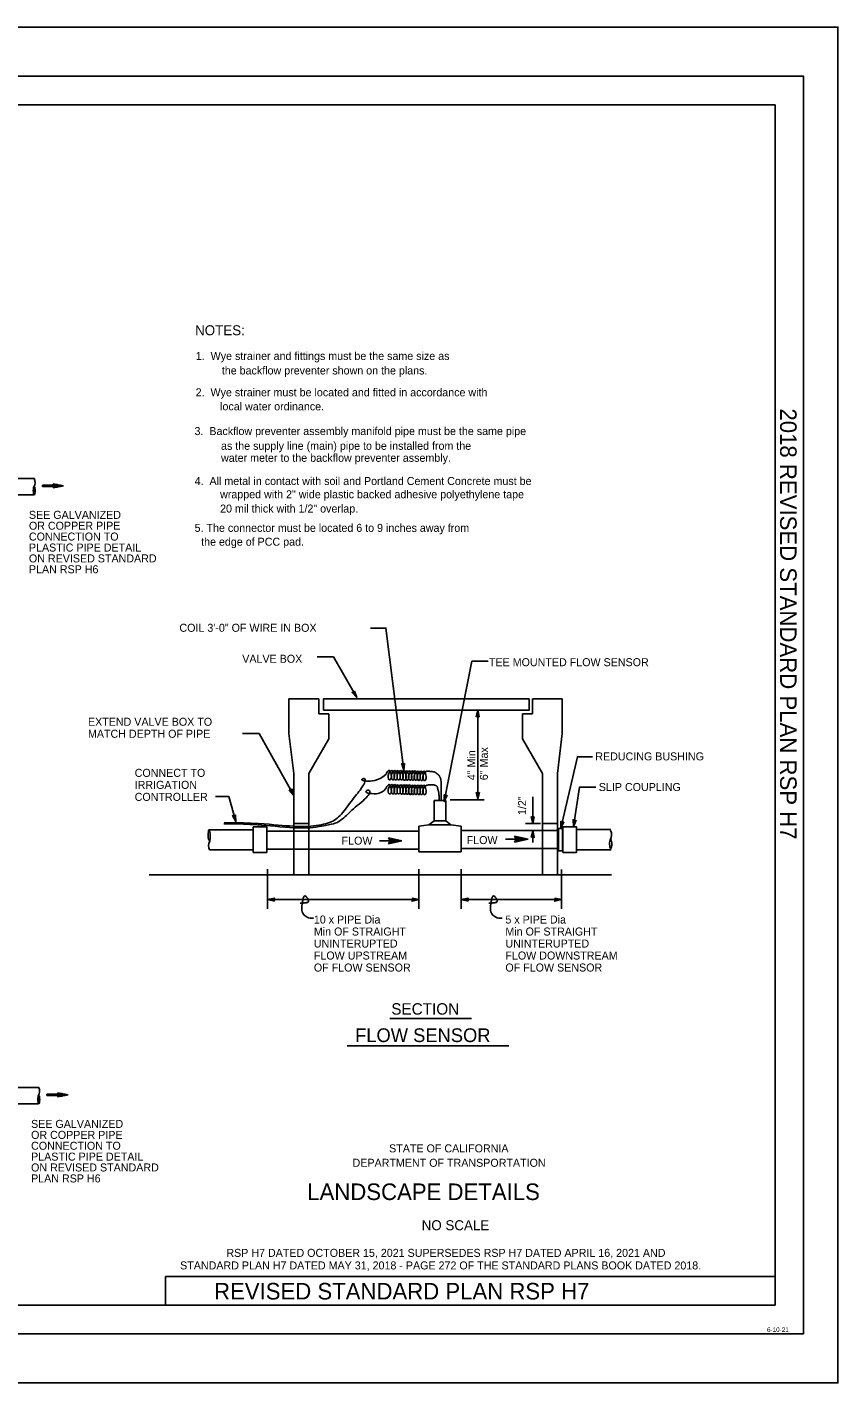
# Model space of a CAD drawing. Extents: x -893 to 867, y -474 to 712.
# Drawn here: x 157 to 867, y -474 to 712 of the extents above; entities that cross this region are included whole.
import ezdxf

# ---------------------------------------------------------------- set-up
doc = ezdxf.new("R2010")
doc.units = 0
for name, color, linetype in [('10 Sheet Format', 7, 'Continuous'), ('56 Stage 3 Anno', 7, 'Continuous'), ('57 Undefined', 7, 'Continuous'), ('60 Nongeo Data', 7, 'Continuous')]:
    doc.layers.add(name, color=color, linetype=linetype)

msp = doc.modelspace()

# ---------------------------------------------------------------- linework, layer by layer
at = {"layer": '10 Sheet Format'}
for p, q in [((-863.5, 669), (836.5, 669)), ((836.5, 669), (836.5, -431)), ((-813.5, 644), (811.5, 644)), ((811.5, -406), (811.5, 644)), ((277.7, -381), (811.5, -381)), ((277.7, -405.9), (277.7, -381)), ((-813.5, -406), (811.5, -406)), ((-863.5, -431), (836.5, -431)), ((836.6, -431), (836.6, -431))]:
    msp.add_line(p, q, dxfattribs=at)
for points in [[(-893.5, -474), (866.5, -474), (866.5, 712), (-893.5, 712)], [(-863.5, -431), (836.5, -431), (836.5, 669), (-863.5, 669)]]:
    msp.add_lwpolyline(points, close=True, dxfattribs=at)
at = {"layer": '56 Stage 3 Anno'}
for p, q in [((425, 161.1), (410.5, 161.1)), ((445.2, 125.5), (425, 161.1)), ((551.2, 114.3), (551.2, 36.1)), ((359.7, 93.9), (345.2, 93.9)), ((390.3, 39.9), (359.7, 93.9)), ((527, 36.1), (556.9, 36.1)), ((599.4, 38.5), (599.4, 15.3)), ((593.1, 15.3), (606, 15.3)), ((599.4, 9.1), (599.4, -1.3)), ((367.2, -24.6), (367.2, -59.4)), ((499.6, -24.6), (499.6, -59.4)), ((536.8, -24.6), (536.8, -59.4)), ((624.5, -25), (624.5, -59.4)), ((367.2, -51.3), (499.6, -51.3)), ((536.8, -51.3), (624.5, -51.3))]:
    msp.add_line(p, q, dxfattribs=at)
for points in [[(457.3, 186.3), (470.8, 186.3), (486.6, 61.8)], [(560.4, 157.3), (546.1, 157.3), (521.9, 34.4)], [(651.8, 73.7), (638.4, 73.7), (624, 11.3)], [(321.7, 38.8), (333.2, 38.8), (339.5, 17)], [(654.7, 47.1), (640.3, 47.1), (635.1, 12.6)]]:
    msp.add_lwpolyline(points, dxfattribs=at)
for points in [[(443.4, 131.2), (445.2, 125.5), (441.1, 130), (441.5, 129.9), (444.5, 126.6), (443.2, 130.9), (443, 130.5), (443.8, 127.8), (441.9, 129.9), (442.3, 129.9), (443.1, 129), (442.8, 130.2), (442.6, 129.9), (441.1, 130), (442.6, 129.9)], [(549.9, 108.7), (551.2, 114.6), (552.5, 108.7), (552.2, 108.9), (551.2, 113.2), (550.3, 108.9), (550.6, 109.1), (551.2, 111.9), (551.8, 109.1), (551.5, 109.3), (551.2, 110.5), (551, 109.3), (551.2, 109.5), (552.5, 108.7), (551.2, 109.5)], [(487.2, 67.8), (486.6, 61.8), (484.6, 67.5), (484.9, 67.3), (486.4, 63.1), (486.9, 67.5), (486.5, 67.3), (486.3, 64.5), (485.3, 67.1), (485.7, 67), (486.1, 65.8), (486.2, 67), (486, 66.8), (484.6, 67.5), (486, 66.8)], [(388.5, 45.7), (390.3, 39.9), (386.2, 44.4), (386.6, 44.4), (389.6, 41.1), (388.3, 45.3), (388.1, 45), (388.9, 42.3), (387, 44.4), (387.4, 44.4), (388.3, 43.4), (387.9, 44.6), (387.7, 44.3), (386.2, 44.4), (387.7, 44.3)], [(524.3, 40), (521.9, 34.4), (521.8, 40.5), (522.1, 40.2), (522.2, 35.8), (524, 39.8), (523.6, 39.7), (522.4, 37.1), (522.4, 39.9), (522.7, 39.6), (522.7, 38.4), (523.2, 39.5), (522.9, 39.4), (521.8, 40.5), (522.9, 39.4)], [(552.6, 42.4), (551.2, 36.5), (549.9, 42.4), (550.3, 42.2), (551.2, 37.9), (552.2, 42.2), (551.9, 42), (551.2, 39.2), (550.6, 42), (551, 41.8), (551.2, 40.6), (551.5, 41.8), (551.2, 41.6), (549.9, 42.4), (551.2, 41.6)], [(339.1, 23), (339.5, 17), (336.6, 22.3), (337, 22.2), (339.1, 18.3), (338.8, 22.7), (338.6, 22.4), (338.7, 19.6), (337.4, 22.1), (337.8, 22), (338.4, 20.9), (338.3, 22.1), (338.1, 21.9), (336.6, 22.3), (338.1, 21.9)], [(600.7, 21.2), (599.4, 15.3), (598.1, 21.2), (598.4, 21), (599.4, 16.6), (600.4, 21), (600, 20.8), (599.4, 18), (598.8, 20.8), (599.1, 20.5), (599.4, 19.4), (599.7, 20.6), (599.4, 20.4), (598.1, 21.2), (599.4, 20.4)], [(626.6, 16.7), (624, 11.3), (624, 17.3), (624.3, 17.1), (624.3, 12.6), (626.2, 16.6), (625.8, 16.5), (624.6, 13.9), (624.6, 16.8), (624.9, 16.5), (624.9, 15.3), (625.4, 16.4), (625.1, 16.3), (624, 17.3), (625.1, 16.3)], [(637.3, 18.3), (635.1, 12.6), (634.7, 18.7), (635, 18.4), (635.3, 14), (636.9, 18.1), (636.6, 18), (635.5, 15.3), (635.3, 18.1), (635.7, 17.9), (635.7, 16.7), (636.2, 17.8), (635.9, 17.7), (634.7, 18.7), (635.9, 17.7)], [(598.1, 3.2), (599.4, 9.1), (600.7, 3.2), (600.4, 3.4), (599.4, 7.8), (598.4, 3.4), (598.8, 3.6), (599.4, 6.4), (600, 3.6), (599.7, 3.8), (599.4, 5), (599.1, 3.8), (599.4, 4), (600.7, 3.2), (599.4, 4)], [(373.1, -52.7), (367.2, -51.3), (373.1, -50), (372.9, -50.4), (368.6, -51.3), (372.9, -52.3), (372.7, -52), (370, -51.3), (372.7, -50.7), (372.5, -51.1), (371.3, -51.3), (372.5, -51.6), (372.4, -51.3), (373.1, -50), (372.4, -51.3)], [(493.7, -50), (499.6, -51.3), (493.7, -52.7), (493.9, -52.3), (498.3, -51.3), (493.9, -50.4), (494.1, -50.7), (496.9, -51.3), (494.1, -52), (494.3, -51.6), (495.5, -51.3), (494.3, -51.1), (494.5, -51.3), (493.7, -52.7), (494.5, -51.3)], [(542.7, -52.7), (536.8, -51.3), (542.7, -50), (542.5, -50.4), (538.1, -51.3), (542.5, -52.3), (542.3, -52), (539.5, -51.3), (542.3, -50.7), (542.1, -51.1), (540.9, -51.3), (542.1, -51.6), (541.9, -51.3), (542.7, -50), (541.9, -51.3)], [(618.6, -50), (624.5, -51.3), (618.6, -52.7), (618.8, -52.3), (623.1, -51.3), (618.8, -50.4), (619, -50.7), (621.8, -51.3), (619, -52), (619.2, -51.6), (620.4, -51.3), (619.2, -51.1), (619.4, -51.3), (618.6, -52.7), (619.4, -51.3)], [(618.6, -50), (624.5, -51.3), (618.6, -52.7), (618.8, -52.3), (623.1, -51.3), (618.8, -50.4), (619, -50.7), (621.8, -51.3), (619, -52), (619.2, -51.6), (620.4, -51.3), (619.2, -51.1), (619.4, -51.3), (618.6, -52.7), (619.4, -51.3)]]:
    msp.add_lwpolyline(points, close=True, dxfattribs=at)
for points in [[(407.5, -67.6), (396.1, -67.6), (398.4, -46.4), (402.5, -50.1), (403.1, -53.1), (401.8, -54.1), (395.7, -54.5)], [(572.7, -67.6), (561.3, -67.6), (563.6, -46.4), (567.7, -50.1), (568.3, -53.1), (567, -54.1), (560.9, -54.5)]]:
    msp.add_open_spline(points, degree=2, dxfattribs=at)
at = {"layer": '57 Undefined'}
for p, q in [((474.1, -155.3), (545.7, -155.3)), ((436.9, -179.2), (578.3, -179.2))]:
    msp.add_line(p, q, dxfattribs=at)
at = {"layer": '60 Nongeo Data'}
for p, q in [((132.8, 317.1), (163, 317.1)), ((170.1, 310.1), (170.1, 311.2)), ((170.1, 311.2), (180.3, 311.2)), ((170.1, 310.7), (188.6, 310.7)), ((180.3, 310.1), (170.1, 310.1)), ((179.3, 312.5), (188.6, 310.7)), ((180.3, 311.2), (179.3, 312.5)), ((188.6, 310.7), (179.3, 308.9)), ((179.3, 308.9), (180.3, 310.1)), ((179.5, 312.2), (180.6, 312.2)), ((179.5, 309.1), (180.6, 309.1)), ((179.9, 311.7), (183.3, 311.7)), ((179.9, 309.6), (183.2, 309.6)), ((180.3, 311.2), (185.9, 311.2)), ((180.3, 310.1), (185.9, 310.1)), ((132.8, 302.8), (162.6, 302.8)), ((385.9, 93.9), (385.9, 124.3)), ((385.9, 124.3), (412, 124.3)), ((412, 124.3), (412, 111.3)), ((625.2, 124.3), (599.1, 124.3)), ((599.1, 124.3), (599.1, 111.3)), ((625.2, 93.9), (625.2, 124.3)), ((412, 111.3), (420.7, 111.3)), ((420.7, 111.3), (420.7, 89.5)), ((599.1, 111.3), (590.5, 111.3)), ((590.5, 111.3), (590.5, 89.5)), ((390.3, 59.1), (385.9, 93.9)), ((420.7, 89.5), (403.3, 59.1)), ((590.5, 89.5), (607.8, 59.1)), ((620.9, 59.1), (625.2, 93.9)), ((390.3, -29.5), (390.3, 59.1)), ((403.3, 59.1), (403.3, -29.5)), ((607.8, 59.1), (607.8, -6.5)), ((620.9, -29.5), (620.9, 59.1)), ((517.4, 35.4), (517.4, 39)), ((519.3, 35.4), (519.3, 38.9)), ((403.3, 15.3), (390.3, 15.3)), ((499.6, 12.9), (508.5, 14)), ((499.6, -9.4), (499.6, 12.9)), ((508.5, 14), (513.1, 17.5)), ((508.5, 14), (527.6, 14)), ((513.1, 17.5), (518.1, 17.5)), ((518.1, 17.5), (523.2, 17.5)), ((523.2, 17.5), (527.6, 14)), ((527.6, 14), (536.8, 12.9)), ((536.8, 12.9), (536.8, -9.4)), ((607.8, 15.3), (620.9, 15.3)), ((316, 9.7), (354.6, 9.7)), ((366.5, 8.5), (499.6, 8.5)), ((465.1, 0.2), (484.8, 0.2)), ((474.6, 0.2), (473, 2.8)), ((473, 2.8), (473, 2.8)), ((473, 2.8), (484.8, 0.2)), ((484.8, 0.2), (473, -2.4)), ((473, -2.4), (474.6, 0.2)), ((473.4, 2.1), (482.1, 0.2)), ((482.1, 0.2), (473.5, -1.7)), ((479.4, 0.2), (473.8, -1.1)), ((473.9, 1.4), (479.4, 0.2)), ((474.2, 0.7), (476.7, 0.2)), ((476.7, 0.2), (474.3, -0.3)), ((484.8, 0.2), (484.8, 0.2)), ((536.8, 9.1), (621.8, 9.1)), ((575.5, 1.6), (595.2, 1.6)), ((584.9, 1.6), (583.4, 4.2)), ((583.4, 4.2), (583.4, 4.2)), ((583.4, 4.2), (595.2, 1.6)), ((595.2, 1.6), (583.4, -1.1)), ((583.4, -1.1), (584.9, 1.6)), ((583.8, 3.5), (592.5, 1.6)), ((592.4, 1.5), (583.8, -0.4)), ((584.2, 2.8), (589.7, 1.6)), ((589.7, 1.6), (584.2, 0.3)), ((584.6, 2.1), (587, 1.6)), ((587, 1.6), (584.6, 1)), ((595.2, 1.6), (595.2, 1.6)), ((637.7, 10.1), (667.6, 10.1)), ((668.1, 0.6), (667.7, 1.9)), ((316.3, -7.7), (354.6, -7.7)), ((366.5, -7.1), (499.6, -7.1)), ((473, -2.4), (473, -2.4)), ((518.2, -9.4), (499.6, -9.4)), ((536.8, -9.4), (518.2, -9.4)), ((536.8, -6.5), (621.8, -6.5)), ((583.4, -1.1), (583.4, -1.1)), ((607.8, -6.5), (607.8, -29.5)), ((637.7, -7.7), (668.1, -7.7)), ((263.5, -29.5), (390.3, -29.5)), ((390.3, -29.5), (621.8, -29.5)), ((621.8, -29.5), (668.2, -29.5)), ((136.7, -215.6), (166.9, -215.6)), ((174, -222.5), (174, -221.5)), ((174, -221.5), (184.3, -221.5)), ((174, -222), (192.5, -222)), ((184.3, -222.5), (174, -222.5)), ((183.3, -220.2), (192.5, -222)), ((184.3, -221.5), (183.3, -220.2)), ((192.5, -222), (183.3, -223.8)), ((183.3, -223.8), (184.3, -222.5)), ((183.5, -220.5), (184.5, -220.5)), ((183.5, -223.6), (184.5, -223.6)), ((183.9, -221), (187.3, -221)), ((183.9, -223.1), (187.2, -223.1)), ((184.3, -221.5), (189.8, -221.5)), ((184.3, -222.5), (189.8, -222.5)), ((136.7, -229.9), (166.6, -229.9))]:
    msp.add_line(p, q, dxfattribs=at)
for points in [[(416, 114.3), (416, 124.3), (596.1, 124.3), (596.1, 114.3)], [(513.1, 35.4), (523.2, 35.4), (523.2, 17.5), (513.1, 17.5)], [(354.6, 12.3), (366.5, 12.3), (366.5, -10), (354.6, -10)], [(625.8, 12.3), (637.7, 12.3), (637.7, -10), (625.8, -10)], [(625.5, 10.8), (621.8, 10.8), (621.8, -8.6), (625.5, -8.6)]]:
    msp.add_lwpolyline(points, close=True, dxfattribs=at)
for centre, radius, start, end in [((155.6, 313.7), 8, 330.1673, 25.091), ((659.6, 5.4), 8.77, 330.1674, 25.0909), ((323.5, -4.2), 8, 150.8004, 205.7238), ((159.5, -219), 8, 330.1673, 25.091)]:
    msp.add_arc(centre, radius, start, end, dxfattribs=at)
for centre, major_axis, ratio in [((162.9, 306.4), (0.04, -3.55), 0.238686), ((162.9, 306.4), (0.04, -3.16), 0.145408), ((162.9, 306.4), (0.03, -2.72), 0.007571), ((166.8, -226.3), (0.04, -3.55), 0.238686), ((166.8, -226.3), (0.04, -3.16), 0.145408), ((166.8, -226.3), (0.03, -2.72), 0.007571)]:
    msp.add_ellipse(centre, major_axis=major_axis, ratio=ratio, dxfattribs=at)
for centre, major_axis, ratio in [((316.1, 4.6), (-0.13, 5.15), 0.180351), ((667.6, -2.6), (0.05, -3.9), 0.238684)]:
    msp.add_ellipse(centre, major_axis=major_axis, ratio=ratio, start_param=3.425972, end_param=8.812904, dxfattribs=at)
for points, degree in [([(470.8, 58.2), (473.3, 63.8), (475.8, 59.6), (475.6, 52.8), (471.8, 53.7), (473.2, 61.5), (476.3, 61.8)], 3), ([(476.3, 61.7), (477.1, 61.7), (478.5, 58.5), (478.3, 52.8), (474.6, 53.7), (475.9, 61.2), (478.9, 61.7)], 3), ([(478.9, 61.7), (479.6, 61.7), (481, 58.4), (480.8, 52.7), (477.1, 53.6), (478.4, 61.2), (481.4, 61.6)], 3), ([(481.4, 61.6), (482.1, 61.6), (483.5, 58.4), (483.4, 52.7), (479.6, 53.5), (480.9, 61.1), (483.9, 61.6)], 3), ([(483.9, 61.6), (484.6, 61.6), (486, 58.3), (485.9, 52.6), (482.2, 53.5), (483.5, 61.1), (486.4, 61.5)], 3), ([(486.4, 61.5), (487.2, 61.5), (488.6, 58.2), (488.4, 52.5), (484.7, 53.4), (486, 61), (488.9, 61.4)], 3), ([(488.9, 61.4), (489.7, 61.4), (491.1, 58.2), (490.9, 52.5), (487.2, 53.4), (488.5, 61), (491.4, 61.4)], 3), ([(491.4, 61.4), (492.2, 61.4), (493.6, 58.1), (493.4, 52.4), (489.7, 53.3), (491, 60.9), (494, 61.3)], 3), ([(494, 61.3), (494.7, 61.3), (496.1, 58.1), (495.9, 52.4), (492.2, 53.2), (493.5, 60.8), (496.5, 61.3)], 3), ([(496.5, 61.3), (497.2, 61.3), (498.6, 58), (498.5, 52.3), (494.7, 53.2), (496, 60.8), (499, 61.2)], 3), ([(499, 61.2), (499.7, 61.2), (501.1, 57.9), (501, 52.3), (497.3, 53.1), (498.6, 60.7), (501.5, 61.2)], 3), ([(501.5, 61.2), (502.3, 61.1), (503.7, 57.9), (503.5, 52.2), (499.8, 53.1), (501.1, 60.7), (504, 61.1)], 3), ([(504, 61.1), (504.8, 61.1), (506.2, 57.8), (506, 52.1), (502.3, 53), (503.6, 60.6), (506.5, 61)], 3), ([(506.5, 61), (512.7, 61), (515.9, 58.6), (518, 56.6), (519.4, 52.7), (519.3, 38.9)], 2), ([(470.8, 58.2), (463.9, 52.2), (450.7, 52.1), (449, 54), (451.5, 55.1), (453.2, 54.1), (452.2, 51), (449.4, 45.7), (438.8, 32.9), (429.5, 19.6), (419.5, 14.7), (400.5, 11.9), (378.7, 13.7), (355, 15.8), (329.1, 16.2)], 3), ([(470.8, 45.8), (473.3, 51.4), (475.8, 47.2), (475.6, 40.4), (471.8, 41.3), (473.2, 49.1), (476.3, 49.4)], 3), ([(476.3, 49.4), (477.1, 49.4), (478.5, 46.1), (478.3, 40.4), (474.6, 41.3), (475.9, 48.9), (478.9, 49.3)], 3), ([(478.9, 49.3), (479.6, 49.3), (481, 46), (480.8, 40.3), (477.1, 41.2), (478.4, 48.8), (481.4, 49.2)], 3), ([(481.4, 49.2), (482.1, 49.2), (483.5, 46), (483.4, 40.3), (479.6, 41.2), (480.9, 48.7), (483.9, 49.2)], 3), ([(483.9, 49.2), (484.6, 49.2), (486, 45.9), (485.9, 40.2), (482.2, 41.1), (483.5, 48.7), (486.4, 49.1)], 3), ([(486.4, 49.1), (487.2, 49.1), (488.6, 45.9), (488.4, 40.2), (484.7, 41), (486, 48.6), (488.9, 49.1)], 3), ([(488.9, 49.1), (489.7, 49.1), (491.1, 45.8), (490.9, 40.1), (487.2, 41), (488.5, 48.6), (491.4, 49)], 3), ([(491.4, 49), (492.2, 49), (493.6, 45.7), (493.4, 40), (489.7, 40.9), (491, 48.5), (494, 48.9)], 3), ([(494, 48.9), (494.7, 48.9), (496.1, 45.7), (495.9, 40), (492.2, 40.9), (493.5, 48.5), (496.5, 48.9)], 3), ([(496.5, 48.9), (497.2, 48.9), (498.6, 45.6), (498.5, 39.9), (494.7, 40.8), (496, 48.4), (499, 48.8)], 3), ([(499, 48.8), (499.7, 48.8), (501.1, 45.6), (501, 39.9), (497.3, 40.7), (498.6, 48.3), (501.5, 48.8)], 3), ([(501.5, 48.8), (502.3, 48.8), (503.7, 45.5), (503.5, 39.8), (499.8, 40.7), (501.1, 48.3), (504, 48.7)], 3), ([(504, 48.7), (504.8, 48.7), (506.2, 45.5), (506, 39.8), (502.3, 40.6), (503.6, 48.2), (506.5, 48.7)], 3), ([(506.5, 48.7), (509, 49.4), (515.7, 48.7), (516.2, 45), (517, 43.3), (517.4, 39)], 2), ([(470.8, 45.8), (466.2, 41.1), (460.2, 41.4), (453.1, 41.8), (453.1, 44.4), (456.5, 44.6), (457.2, 42.1), (454.9, 39.3), (449.6, 33.8), (441.8, 28), (437.6, 23.6), (432.8, 19), (426.6, 15.1), (419.7, 14.2), (401.1, 10), (363.6, 14), (338.3, 15.2), (333.6, 15), (330.5, 15), (328.9, 15.1)], 3)]:
    msp.add_open_spline(points, degree=degree, dxfattribs=at)

# ---------------------------------------------------------------- texts
at = {"layer": '10 Sheet Format'}
msp.add_text('2018 REVISED STANDARD PLAN RSP H7', height=14.5, rotation=270, dxfattribs=at).set_placement((815.9, 378.4))
for s, height, p in [('STATE OF CALIFORNIA', 7, (473.6, -272.4)), ('DEPARTMENT OF TRANSPORTATION', 7, (441.6, -285)), ('LANDSCAPE DETAILS', 14.5, (401.9, -314.1)), ('NO SCALE', 8.75, (502.1, -340.5)), ('RSP H7 DATED OCTOBER 15, 2021 SUPERSEDES RSP H7 DATED APRIL 16, 2021 AND', 7, (331.1, -363.8)), ('STANDARD PLAN H7 DATED MAY 31, 2018 - PAGE 272 OF THE STANDARD PLANS BOOK DATED 2018.', 7, (290.6, -374.8)), ('REVISED STANDARD PLAN RSP H7', 14.5, (320.3, -401.1)), ('6-10-21', 4, (804.5, -429.5))]:
    msp.add_text(s, height=height, dxfattribs=at).set_placement(p)
at = {"layer": '57 Undefined'}
for s, height, p in [('NOTES:', 8.75, (303.7, 442.4)), ('1.  Wye strainer and fittings must be the same size as ', 7, (304.3, 420.8)), ('the backflow preventer shown on the plans.', 7, (327.1, 408.1)), ('2.  Wye strainer must be located and fitted in accordance with', 7, (304.2, 389)), ('local water ordinance.', 7, (325.6, 376.7)), ('3.  Backflow preventer assembly manifold pipe must be the same pipe ', 7, (303.2, 355.1)), ('as the supply line (main) pipe to be installed from the ', 7, (326.4, 342.2)), ('water meter to the backflow preventer assembly.', 7, (326.4, 331.7)), ('4.  All metal in contact with soil and Portland Cement Concrete must be', 7, (303.3, 311.4)), ('wrapped with 2" wide plastic backed adhesive polyethylene tape', 7, (325.6, 299.8)), ('SEE GALVANIZED', 7, (158.2, 281.8)), ('20 mil thick with 1/2" overlap.', 7, (325.6, 287.3)), ('OR COPPER PIPE', 7, (158.2, 272.3)), ('5. The connector must be located 6 to 9 inches away from', 7, (303.3, 270.4)), ('CONNECTION TO', 7, (158.2, 262.8)), ('   the edge of PCC pad. ', 7, (301.2, 258.3)), ('ON REVISED STANDARD', 7, (158.2, 243.7)), ('PLASTIC PIPE DETAIL', 7, (158.2, 253.2)), ('PLAN RSP H6', 7, (158.2, 234.2)), ('COIL 3\'-0" OF WIRE IN BOX', 7, (290, 183)), ('VALVE BOX', 7, (345, 155.9)), ('TEE MOUNTED FLOW SENSOR', 7, (561, 152.9)), ('EXTEND VALVE BOX TO', 7, (209.9, 100.8)), ('MATCH DEPTH OF PIPE', 7, (209.9, 90.3)), ('REDUCING BUSHING', 7, (654.1, 70.5)), ('CONNECT TO', 7, (250.8, 56.1)), ('IRRIGATION', 7, (250.8, 45.6)), ('SLIP COUPLING', 7, (657.2, 43.7)), ('CONTROLLER', 7, (250.8, 35.1)), ('FLOW', 7, (432, -3.2)), ('FLOW', 7, (541.5, -2.7)), ('10 x PIPE Dia', 7, (407.7, -72.2)), ('5 x PIPE Dia', 7, (575.4, -72.2)), ('Min OF STRAIGHT', 7, (407.7, -82.7)), ('Min OF STRAIGHT', 7, (575.4, -82.7)), ('UNINTERUPTED', 7, (407.7, -93.2)), ('UNINTERUPTED', 7, (575.4, -93.2)), ('FLOW UPSTREAM', 7, (407.7, -103.7)), ('FLOW DOWNSTREAM', 7, (575.4, -103.7)), ('OF FLOW SENSOR', 7, (407.7, -114.2)), ('OF FLOW SENSOR', 7, (575.4, -114.2)), ('SECTION', 10, (475.5, -151.9)), ('FLOW SENSOR', 12, (443.8, -175.9)), ('SEE GALVANIZED', 7, (160.1, -251)), ('OR COPPER PIPE', 7, (160.1, -260.6)), ('CONNECTION TO', 7, (160.1, -270.1)), ('PLASTIC PIPE DETAIL', 7, (160.1, -279.6)), ('ON REVISED STANDARD', 7, (160.1, -289.1)), ('PLAN RSP H6', 7, (160.1, -298.7))]:
    msp.add_text(s, height=height, dxfattribs=at).set_placement(p)
for s, p in [('4" Min', (549.2, 53.2)), ('6" Max', (560.1, 53.2)), ('1/2"', (593.5, 22.7))]:
    msp.add_text(s, height=7, rotation=90, dxfattribs=at).set_placement(p)

doc.saveas('drawing.dxf')
